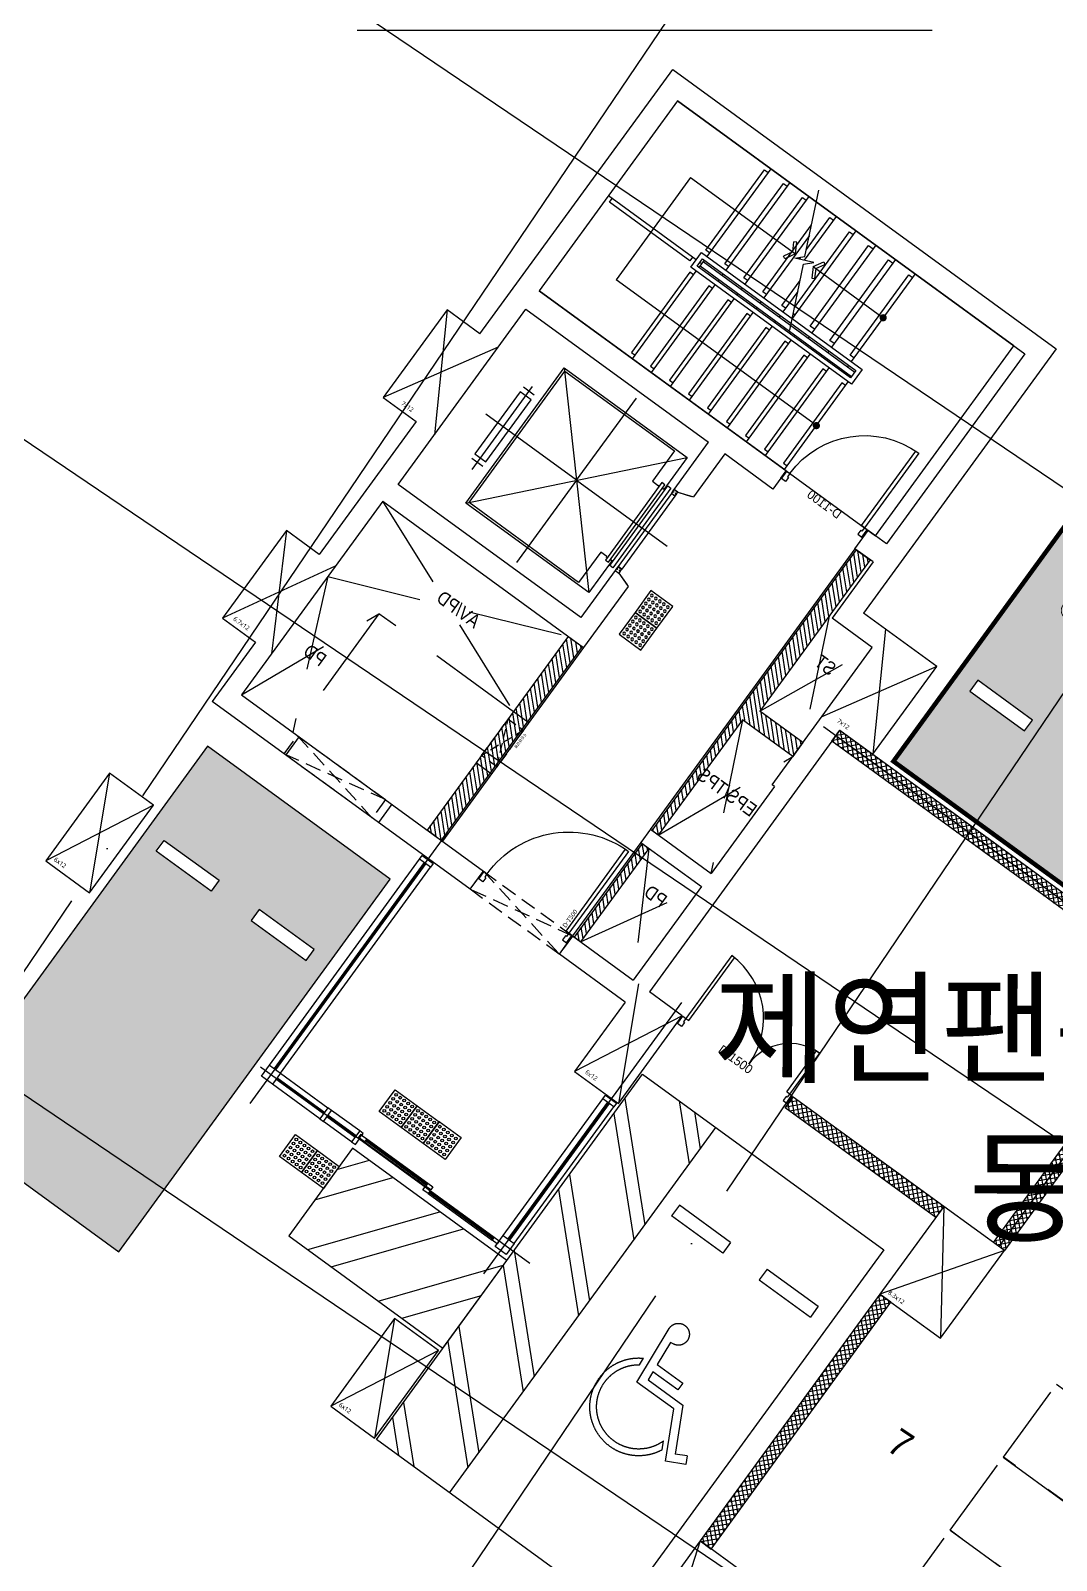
# Model space of a CAD drawing. Header units: millimetres. Extents: x -21000 to 567700, y 435000 to 850800.
# Drawn here: x 126322 to 137669, y 661286 to 678209 of the extents above; entities that cross this region are included whole.
import ezdxf
from ezdxf.enums import TextEntityAlignment as Align
from ezdxf.xclip import XClip

# ---------------------------------------------------------------- set-up
doc = ezdxf.new("R2010")
doc.units = ezdxf.units.MM
doc.header["$LTSCALE"] = 700
doc.header["$XCLIPFRAME"] = 2
for name, pattern in [('AB_Pbase$0$CEN', [62, 60, -1, 0, -1]), ('AB_Pbase$0$HID', [2.3, 1.5, -0.8]), ('AB_Pbase$0$주차장기둥$0$CEN', [62, 60, -1, 0, -1]), ('AB_Pbase$0$지하1층 동골조$0$$3$12$0$HIDDEN', [0.375, 0.25, -0.125]), ('HIDDEN', [9.525, 6.35, -3.175])]:
    doc.linetypes.add(name, pattern=pattern)
doc.layers.get('0').update_dxf_attribs({"color": 2})
doc.layers.get('Defpoints').update_dxf_attribs({"color": 171})
for name, color, linetype in [('AB_Pbase$0$AA-XXXX-CNTL', 1, 'Continuous'), ('AB_Pbase$0$CEN', 1, 'AB_Pbase$0$CEN'), ('AB_Pbase$0$ELE4', 4, 'Continuous'), ('AB_Pbase$0$ELE6', 6, 'Continuous'), ('AB_Pbase$0$ELE8', 8, 'Continuous'), ('AB_Pbase$0$ELE9', 9, 'Continuous'), ('AB_Pbase$0$elev', 6, 'Continuous'), ('AB_Pbase$0$FIN', 6, 'Continuous'), ('AB_Pbase$0$HAT', 8, 'Continuous'), ('AB_Pbase$0$HAT-BR', 5, 'Continuous'), ('AB_Pbase$0$LEAD', 7, 'Continuous'), ('AB_Pbase$0$void', 1, 'AB_Pbase$0$HID'), ('AB_Pbase$0$WAL', 3, 'Continuous'), ('AB_Pbase$0$WID', 4, 'Continuous'), ('AB_Pbase$0$WIN', 4, 'Continuous'), ('AB_Pbase$0$WIN1', 1, 'Continuous'), ('AB_Pbase$0$경량벽체 세대창고', 4, 'HIDDEN'), ('AB_Pbase$0$경량벽체 세대창고 모듈', 4, 'HIDDEN'), ('AB_Pbase$0$점자블럭', 5, 'Continuous'), ('AB_Pbase$0$주차-sol', 254, 'Continuous'), ('AB_Pbase$0$주차-여행', 221, 'Continuous'), ('AB_Pbase$0$주차-장애인', 8, 'Continuous'), ('AB_Pbase$0$주차-확장', 7, 'Continuous'), ('AB_Pbase$0$주차장기둥$0$CEN_P', 244, 'AB_Pbase$0$주차장기둥$0$CEN'), ('AB_Pbase$0$지하1층 동골조$0$$3$ELE6', 6, 'Continuous'), ('TEX', 3, 'Continuous')]:
    doc.layers.add(name, color=color, linetype=linetype)
doc.layers.add('AB_Pbase$0$CON-103-B2F$0$DEFPOINT', color=247, linetype='Continuous', plot=False)
doc.layers.add('AB_Pbase$0$Defponts', color=161, linetype='Continuous', plot=False)
doc.styles.add('AB_Pbase$0$CON-103-B2F$0$맑은고딕', font='malgun.ttf')
doc.styles.add('AB_Pbase$0$돋움', font='')
doc.styles.add('AB_Pbase$0$맑은 고딕', font='')
doc.styles.get('AB_Pbase$0$돋움').set_extended_font_data('Dotum')
doc.styles.get('AB_Pbase$0$맑은 고딕').set_extended_font_data('Dotum')

# ---------------------------------------------------------------- blocks, each defined once
blk = doc.blocks.new('동번호0611')
at = {"layer": 'TEX', "color": 1, "ltscale": 600}
blk.add_line((47766, -32787), (41405, -32787), dxfattribs=at)
blk = doc.blocks.new('AB_Pbase$0$Door_s_1300', base_point=(595997, -11083))
at = {"layer": 'AB_Pbase$0$Defponts'}
for p, q in [((595987, -11083), (595987, -10983)), ((597207, -11083), (597207, -10983))]:
    blk.add_line(p, q, dxfattribs=at)
at = {"layer": 'AB_Pbase$0$WIN'}
for points in [[(596037, -10983), (596077, -10983), (596077, -9863), (596037, -9863)], [(596052, -11028), (596052, -11083), (595997, -11083), (595997, -10983), (596037, -10983), (596037, -11028)], [(597142, -11028), (597142, -11083), (597197, -11083), (597197, -10983), (597157, -10983), (597157, -11028)]]:
    blk.add_lwpolyline(points, close=True, dxfattribs=at)
at = {"layer": 'AB_Pbase$0$WIN1'}
blk.add_arc((596037, -10983), 1120, 0, 90, dxfattribs=at)
at = {"layer": 'AB_Pbase$0$Defponts', "style": 'AB_Pbase$0$돋움'}
blk.add_text('D-1200', height=50, rotation=90, dxfattribs=at).set_placement((596124, -10844), align=Align.MIDDLE)
blk = doc.blocks.new('AB_Pbase$0$Door_s_1500')
at = {"layer": 'AB_Pbase$0$Defponts'}
for p, q in [((-10, 100), (-10, 0)), ((1510, 100), (1510, 0))]:
    blk.add_line(p, q, dxfattribs=at)
at = {"layer": 'AB_Pbase$0$WIN'}
for points in [[(40, 100), (80, 100), (80, 960), (40, 960)], [(1460, 100), (1420, 100), (1420, 660), (1460, 660)], [(55, 55), (55, 0), (0, 0), (0, 100), (40, 100), (40, 55)], [(1445, 55), (1445, 0), (1500, 0), (1500, 100), (1460, 100), (1460, 55)]]:
    blk.add_lwpolyline(points, close=True, dxfattribs=at)
at = {"layer": 'AB_Pbase$0$WIN1'}
for centre, radius, start, end in [((40, 100), 860, 360, 90), ((1460, 100), 560, 90, 180)]:
    blk.add_arc(centre, radius, start, end, dxfattribs=at)
at = {"layer": 'AB_Pbase$0$Defponts', "style": 'AB_Pbase$0$돋움'}
blk.add_text('D-1500', height=100, rotation=360, dxfattribs=at).set_placement((752, 58), align=Align.MIDDLE)
blk = doc.blocks.new('AB_Pbase$0$CON-103-B2F')
for p, q in [((-250, 250), (5000, 250)), ((-250, -3370), (-250, 250)), ((5000, 250), (5000, -3370)), ((0, 0), (4750, 0)), ((4750, 0), (4750, -2600)), ((0, 0), (0, -2600)), ((3380, -2600), (0, -2600)), ((3380, -2600), (3380, -2850)), ((4750, -2600), (4500, -2600)), ((4500, -2850), (4500, -2600)), ((0, -5250), (0, -2850)), ((0, -2850), (2500, -2850)), ((2500, -3495), (2500, -2850)), ((3380, -2850), (2720, -2850)), ((2720, -2850), (2720, -3438)), ((4750, -2850), (4500, -2850)), ((4750, -2850), (4750, -3620)), ((5300, -3370), (5000, -3370)), ((2500, -3495), (2550, -3495)), ((2550, -3495), (2720, -3438)), ((5300, -3620), (4750, -3620)), ((5300, -5500), (5300, -3620)), ((-250, -4570), (-250, -6390)), ((2500, -4605), (2500, -5250)), ((2500, -4605), (2550, -4605)), ((2550, -4605), (2720, -4662)), ((2720, -4662), (2720, -5500)), ((5550, -4570), (5550, -8150)), ((2500, -5250), (0, -5250)), ((-30, -5500), (2720, -5500)), ((-30, -5500), (-30, -8150)), ((5330, -5500), (5300, -5500)), ((5330, -5500), (5330, -6690)), ((4500, -6690), (5330, -6690)), ((4500, -6690), (4500, -6870)), ((4500, -6870), (5330, -6870)), ((5330, -6870), (5330, -8150)), ((-250, -7590), (-250, -8400)), ((-30, -8150), (3280, -8150)), ((3280, -8400), (3280, -8150)), ((4500, -8150), (5330, -8150)), ((4500, -8400), (4500, -8150)), ((3280, -8400), (-250, -8400)), ((5400, -8400), (4500, -8400))]:
    blk.add_line(p, q)
for points in [[(-250, -3370), (-700, -3370), (-700, -4570)], [(5550, -4570), (6000, -4570), (6000, -3370), (5300, -3370)], [(-700, -4570), (-250, -4570)], [(-250, -6390), (-700, -6390), (-700, -7590), (-250, -7590)], [(5400, -9350), (6000, -9350), (6000, -8150), (5550, -8150)], [(9580, -9350), (10410, -9350), (10410, -8150), (9580, -8150), (9580, -9350)], [(5400, -8400), (5400, -9350)], [(-700, -10910), (-100, -10910), (-100, -9710), (-700, -9710), (-700, -10910)], [(5400, -13930), (6000, -13930), (6000, -12730), (5400, -12730), (5400, -13930)], [(9580, -14560), (10180, -14560), (10180, -12730), (9580, -12730), (9580, -14560)]]:
    blk.add_lwpolyline(points)
at = {"layer": 'AB_Pbase$0$CON-103-B2F$0$DEFPOINT', "color": 190}
for p, q in [((-700, -3370), (0, -4570)), ((0, -3370), (-700, -4570)), ((5300, -3370), (6000, -4570)), ((6000, -3370), (5300, -4570)), ((-700, -6390), (-30, -7590)), ((-30, -6390), (-700, -7590)), ((755, -8150), (755, -8400)), ((2025, -8150), (2025, -8400)), ((5400, -8150), (6000, -9350)), ((6000, -8150), (5400, -9350)), ((9580, -8150), (10410, -9350)), ((10410, -8150), (9580, -9350)), ((-700, -9710), (-100, -10910)), ((-100, -9710), (-700, -10910)), ((5400, -12730), (6000, -13930)), ((6000, -12730), (5400, -13930)), ((9580, -12730), (10180, -14560))]:
    blk.add_line(p, q, dxfattribs=at)
at = {"layer": 'AB_Pbase$0$CON-103-B2F$0$DEFPOINT', "color": 6, "style": 'AB_Pbase$0$CON-103-B2F$0$맑은고딕'}
for s, p in [('7x12', (-499, -4518)), ('7x12', (5465, -4518)), ('6.7x12', (-599, -7538)), ('6x12', (5501, -9298)), ('8.3x12', (9645, -9298)), ('6x12', (-635, -10858)), ('6x12', (5465, -13878))]:
    blk.add_text(s, height=50, rotation=360, dxfattribs=at).set_placement(p)
blk = doc.blocks.new('AB_Pbase$0$CON-103-B1F')
blk.add_blockref('AB_Pbase$0$CON-103-B2F', (0, 0))
blk = doc.blocks.new('AB_Pbase$0$지하1층 동골조')
at = {"layer": 'AB_Pbase$0$지하1층 동골조$0$$3$ELE6', "color": 6, "linetype": 'AB_Pbase$0$지하1층 동골조$0$$3$12$0$HIDDEN'}
for points in [[(-17670, 30444), (-16698, 29737), (-16846, 29535), (-17817, 30242), (-17670, 30444), (-16846, 29535)], [(-16698, 29737), (-17817, 30242)], [(-15614, 28947), (-14628, 28228), (-14775, 28026), (-15761, 28745), (-15614, 28947), (-14775, 28026)], [(-14628, 28228), (-15761, 28745)]]:
    blk.add_lwpolyline(points, dxfattribs=at)
at = {"rotation": 323.9291612825221}
blk.add_blockref('AB_Pbase$0$CON-103-B1F', (-13466, 37466), dxfattribs=at)
blk = doc.blocks.new('AB_Pbase$0$점자블럭')
at = {"layer": 'AB_Pbase$0$점자블럭', "extrusion": (0, 0, -1)}
blk.add_lwpolyline([(0, 0), (300, 0), (300, 300), (0, 300)], close=True, dxfattribs=at)
at = {"layer": 'AB_Pbase$0$점자블럭', "color": 250}
for centre in [(-260, 260), (-260, 205), (-205, 260), (-205, 205), (-150, 260), (-150, 205), (-95, 260), (-95, 205), (-40, 260), (-40, 205), (-260, 150), (-260, 95), (-260, 40), (-205, 150), (-205, 95), (-205, 40), (-150, 150), (-150, 95), (-150, 40), (-95, 150), (-95, 95), (-95, 40), (-40, 150), (-40, 95), (-40, 40)]:
    blk.add_circle(centre, 15, dxfattribs=at)
blk = doc.blocks.new('AB_Pbase$0$주출입구현관문(103동 지하)')
at = {"layer": 'AB_Pbase$0$CEN'}
for p, q in [((-866, -5784), (-3055, -8788)), ((1720, -7668), (-469, -10672)), ((-2938, -8382), (42, -10552))]:
    blk.add_line(p, q, dxfattribs=at)
at = {"layer": 'AB_Pbase$0$Defponts'}
blk.add_line((-1021, -6123), (-1142, -6035), dxfattribs=at)
at = {"layer": 'AB_Pbase$0$ELE9'}
for p, q in [((-2716, -8451), (-1056, -6171)), ((-2716, -8451), (-2191, -8833)), ((-2279, -8955), (-2805, -8572)), ((-251, -10247), (850, -8735)), ((-1839, -9090), (-2151, -8863)), ((-130, -10335), (971, -8823)), ((-1928, -9211), (-2239, -8984)), ((-1785, -9210), (-1110, -9701)), ((-1761, -9177), (-1086, -9669)), ((-1083, -9783), (-375, -10298)), ((-1059, -9751), (-352, -10266))]:
    blk.add_line(p, q, dxfattribs=at)
blk.add_lwpolyline([(-2838, -8362), (-2716, -8451), (-2805, -8572), (-2926, -8484), (-1177, -6083)], dxfattribs=at)
at = {"layer": 'AB_Pbase$0$WIN'}
for p, q in [((-1125, -6121), (-2785, -8401)), ((-1109, -6133), (-2769, -8413)), ((-2241, -8902), (-2766, -8519)), ((-2229, -8886), (-2755, -8503)), ((902, -8773), (-199, -10285)), ((919, -8785), (-182, -10297)), ((-2201, -8932), (-1889, -9158)), ((-2189, -8915), (-1878, -9142)), ((-1102, -9690), (-1776, -9199)), ((-1095, -9680), (-1769, -9189)), ((-1094, -9680), (-1105, -9695)), ((-1064, -9757), (-1075, -9773)), ((-367, -10287), (-1074, -9772)), ((-360, -10277), (-1067, -9762)), ((-357, -10273), (-368, -10288))]:
    blk.add_line(p, q, dxfattribs=at)
for points in [[(-1177, -6083), (-1148, -6043), (-1027, -6131), (-1056, -6171)], [(850, -8735), (879, -8695), (1001, -8783), (971, -8823)], [(-2151, -8863), (-2191, -8833), (-2279, -8955), (-2239, -8984)], [(-1840, -9176), (-1852, -9167), (-1823, -9126), (-1811, -9135), (-1799, -9119), (-1839, -9090), (-1928, -9211), (-1887, -9240)], [(-1086, -9669), (-1030, -9710), (-1053, -9743), (-1110, -9701)], [(-352, -10266), (-295, -10307), (-319, -10339), (-375, -10298)], [(-251, -10247), (-130, -10335), (-218, -10456), (-339, -10368)]]:
    blk.add_lwpolyline(points, close=True, dxfattribs=at)
for points in [[(-1761, -9177), (-1785, -9210), (-1841, -9169), (-1818, -9136), (-1761, -9177)], [(-1059, -9751), (-1083, -9783), (-1139, -9742), (-1116, -9710), (-1059, -9751)]]:
    blk.add_lwpolyline(points, dxfattribs=at)
at = {"layer": 'AB_Pbase$0$점자블럭', "rotation": 323.9291612685224}
for p in [(-1380, -9053), (-1137, -9230), (-2483, -9549), (-895, -9406), (-2241, -9725)]:
    blk.add_blockref('AB_Pbase$0$점자블럭', p, dxfattribs=at)
blk = doc.blocks.new('AB_Pbase$0$세대창고')
at = {"layer": 'AB_Pbase$0$경량벽체 세대창고', "ltscale": 0.2}
blk.add_lwpolyline([(-290837, 78445), (-291837, 78445), (-291837, 79945), (-290837, 79945)], close=True, dxfattribs=at)
blk = doc.blocks.new('AB_Pbase$0$0228_REV.')
at = {"layer": 'AB_Pbase$0$경량벽체 세대창고 모듈', "rotation": 233.9291612894305}
for p in [(105790, 366620), (105201, 365811), (104612, 365003)]:
    blk.add_blockref('AB_Pbase$0$세대창고', p, dxfattribs=at)
at = {"layer": 'AB_Pbase$0$Defponts', "style": 'AB_Pbase$0$돋움'}
blk.add_text('7', height=300, rotation=325.9067, dxfattribs=at).set_placement((339127, 555601))
blk = doc.blocks.new('AB_Pbase$0$주차장기둥$0$cen 1bl 지하')
at = {"layer": 'AB_Pbase$0$주차장기둥$0$CEN_P', "color": 5}
for p, q in [((94810, -16669), (105360, 102207)), ((102580, -17359), (113129, 101517)), ((-5869, 44399), (138277, 31607)), ((-6400, 38422), (137747, 25630)), ((-6930, 32446), (137217, 19654))]:
    blk.add_line(p, q, dxfattribs=at)
blk = doc.blocks.new('AB_Pbase$0$주차장기둥')
at = {"rotation": 1.99999810188403}
blk.add_blockref('AB_Pbase$0$주차장기둥$0$cen 1bl 지하', (-253926, 27514), dxfattribs=at)
blk = doc.blocks.new('AB_Pbase$0$볼팅점검구8X12')
at = {"layer": 'AB_Pbase$0$WIN1', "color": 1, "linetype": 'AB_Pbase$0$HID', "ltscale": 0.1}
for p, q in [((0, 0), (-500, -210)), ((-500, 0), (0, -210))]:
    blk.add_line(p, q, dxfattribs=at)
blk.add_lwpolyline([(-500, -210), (0, -210), (0, 0), (-500, 0)], close=True, dxfattribs=at)
at = {"layer": 'Defpoints'}
for p, q in [((-600, 0), (-600, -210)), ((100, 0), (100, -210))]:
    blk.add_line(p, q, dxfattribs=at)
at = {"layer": 'Defpoints', "style": 'AB_Pbase$0$맑은 고딕'}
blk.add_text('볼팅점검구', height=30, rotation=0, dxfattribs=at).set_placement((-116, 41), align=Align.MIDDLE_CENTER)
blk = doc.blocks.new('AB_Pbase$0$실명')
at = {"layer": 'AB_Pbase$0$Defponts', "style": 'AB_Pbase$0$돋움'}
for s, p in [('제연팬룸', (154890, -164175)), ('동전기실', (157707, -165933))]:
    blk.add_text(s, height=1000, rotation=359.9315, dxfattribs=at).set_placement(p)
blk = doc.blocks.new('AB_Pbase$0$AB_Pbase-C1BCB056C')
at = {"layer": 'AB_Pbase$0$주차-여행'}
h = blk.add_hatch(color=170, dxfattribs=at)
h.dxf.hatch_style = 1
edge = h.paths.add_edge_path()
edge.add_line((105, 5), (1405, 5))
edge.add_arc((1405, 105), 100, 270, 360)
edge.add_line((1505, 105), (1505, 1405))
edge.add_arc((1405, 1405), 100, 0, 90)
edge.add_line((1405, 1505), (105, 1505))
edge.add_arc((105, 1405), 100, 90, 180)
edge.add_line((5, 1405), (5, 105))
edge.add_arc((105, 105), 100, 180, 270)
h = blk.add_hatch(color=255, dxfattribs=at)
h.dxf.hatch_style = 1
h.paths.add_polyline_path([(465, 1094), (465, 1180, 0.714286), (325, 1180), (325, 1094, 0.219224), (185, 965), (355, 965), (355, 875), (435, 875), (435, 965), (605, 965, 0.219224)])
h.paths.add_polyline_path([(445, 1295, 1), (345, 1295, 1)])
h.paths.add_polyline_path([(905, 1187), (905, 887, 1), (925, 887), (925, 1187, -1), (970, 1187), (970, 1167, 1), (990, 1167), (990, 1187, 1)])
h.paths.add_polyline_path([(1323, 1301, 1), (1233, 1301, 1)])
h.paths.add_polyline_path([(1326, 1193, 0.878579), (1252, 1222), (1178, 1090), (1094, 1086, 0.258599), (1086, 1081), (994, 920, 0.979199), (1041, 893), (1120, 1020), (1258, 1020, 0.342105), (1287, 1042)])
h.paths.add_polyline_path([(1288, 1000), (1138, 1000, 1), (1138, 975), (1288, 975, 1)], flags=17)
h.paths.add_polyline_path([(437, 598, 1), (527, 598, 1)])
h.paths.add_polyline_path([(528, 486, 0.88788), (453, 517), (433, 482, 0.415611), (332, 466), (259, 343, 0.192889), (258, 335, 0.480795), (267, 323), (285, 323), (285, 186, 1), (340, 186), (340, 323), (460, 323, 0.335846), (488, 345)])
h.paths.add_polyline_path([(516, 297), (366, 297, 1), (366, 272), (516, 272, 1)], flags=17)
h.paths.add_polyline_path([(1053, 529, 1), (1002, 529, 1)])
h.paths.add_polyline_path([(1071, 480, 1.194973), (1032, 437)])
h.paths.add_polyline_path([(1196, 466, 0.70337), (1123, 516), (1027, 409, 1), (1064, 375), (1111, 428, -1), (1122, 418), (1063, 351, 0.482877), (1064, 343), (1073, 339, -0.332101), (1075, 333), (1040, 174), (1231, 174), (1185, 381, -0.096684), (1185, 402)])
h.paths.add_polyline_path([(1194, 582, 1), (1104, 582, 1)])
at = {"layer": 'AB_Pbase$0$주차-여행', "color": 255}
for p, q in [((905, 887), (905, 1187)), ((925, 887), (925, 1187)), ((970, 1167), (970, 1187)), ((990, 1167), (990, 1187)), ((1178, 1090), (1252, 1222)), ((1287, 1042), (1326, 1193)), ((325, 1180), (325, 1094)), ((465, 1180), (465, 1094)), ((994, 920), (1086, 1081)), ((1041, 893), (1120, 1020)), ((1094, 1086), (1178, 1090)), ((1120, 1020), (1258, 1020)), ((355, 965), (185, 965)), ((355, 965), (355, 875)), ((435, 875), (355, 875)), ((605, 965), (435, 965)), ((435, 965), (435, 875)), ((1138, 1000), (1288, 1000)), ((1138, 975), (1288, 975)), ((433, 482), (453, 517)), ((1123, 516), (1027, 409)), ((259, 343), (332, 466)), ((528, 486), (488, 345)), ((1071, 480), (1032, 437)), ((1122, 418), (1063, 351)), ((1111, 428), (1064, 375)), ((1073, 339), (1064, 343)), ((1185, 402), (1196, 466)), ((1185, 381), (1231, 174)), ((257, 333), (257, 338)), ((267, 323), (285, 323)), ((285, 323), (285, 186)), ((340, 323), (460, 323)), ((340, 323), (340, 186)), ((366, 297), (516, 297)), ((366, 272), (516, 272)), ((1075, 333), (1040, 174)), ((1231, 174), (1040, 174))]:
    blk.add_line(p, q, dxfattribs=at)
at = {"layer": 'AB_Pbase$0$주차-여행', "color": 255, "const_width": 10}
for points in [[(105, 5), (1405, 5, 0.414214), (1505, 105), (1505, 1405, 0.414214), (1405, 1505), (105, 1505, 0.414214), (5, 1405), (5, 105, 0.414214)], [(145, 805), (645, 805, 0.414214), (695, 855), (695, 1355, 0.414214), (645, 1405), (145, 1405, 0.414214), (95, 1355), (95, 855, 0.414214)], [(865, 805), (1365, 805, 0.414214), (1415, 855), (1415, 1355, 0.414214), (1365, 1405), (865, 1405, 0.414214), (815, 1355), (815, 855, 0.414214)], [(145, 105), (645, 105, 0.414214), (695, 155), (695, 655, 0.414214), (645, 705), (145, 705, 0.414214), (95, 655), (95, 155, 0.414214)], [(865, 105), (1365, 105, 0.414214), (1415, 155), (1415, 655, 0.414214), (1365, 705), (865, 705, 0.414214), (815, 655), (815, 155, 0.414214)]]:
    blk.add_lwpolyline(points, format="xyb", close=True, dxfattribs=at)
at = {"layer": 'AB_Pbase$0$주차-여행', "color": 255}
for centre, radius in [((395, 1295), 50), ((1278, 1301), 45), ((482, 598), 45), ((1028, 529), 25.7), ((1149, 582), 45)]:
    blk.add_circle(centre, radius, dxfattribs=at)
for centre, radius, start, end in [((395, 1156), 74, 18.9246, 161.0754), ((948, 1187), 42.5, 0, 180), ((948, 1187), 22.5, 0, 180), ((1287, 1203), 40, 345.5444, 150.7519), ((395, 877), 227, 107.9202, 157.3801), ((395, 877), 227, 22.6199, 72.0798), ((980, 1167), 10, 180, 0), ((1094, 1076), 10, 92.4323, 150.4282), ((1258, 1050), 30, 270, 345.5444), ((915, 887), 10, 180, 0), ((1018, 907), 27, 150.4282, 328.0196), ((1138, 987), 12.5, 90, 270), ((1288, 987), 12.5, 270, 90), ((489, 497), 41, 344.2578, 150.6627), ((1151, 478), 46.8, 345.409, 125.8947), ((267, 338), 10, 149.0416, 180), ((391, 424), 72.3, 54.3449, 144.618), ((460, 353), 30, 270, 344.2578), ((1048, 462), 29, 37.898, 238.2024), ((1046, 392), 25, 138.0502, 318.0502), ((1066, 348), 5, 138.0502, 241.1496), ((1070, 334), 5, 347.664, 61.1496), ((1117, 423), 7.5, 318.0502, 138.0502), ((1239, 393), 55, 170.2464, 192.336), ((267, 333), 10, 180, 270), ((312, 186), 27.5, 180, 0), ((366, 284), 12.5, 90, 270), ((516, 284), 12.5, 270, 90)]:
    blk.add_arc(centre, radius, start, end, dxfattribs=at)
blk = doc.blocks.new('AB_Pbase$0$AB_Pbase-여행주차_')
at = {"layer": 'AB_Pbase$0$주차-sol'}
h = blk.add_hatch(color=252, dxfattribs=at)
h.paths.add_polyline_path([(54378012, -70102334), (54378012, -70097234), (54375512, -70097234), (54375512, -70102334)])
h.paths.add_polyline_path([(54377037, -70098359), (54377037, -70098509), (54377787, -70098509), (54377787, -70098359)], flags=16)
h.paths.add_polyline_path([(54376487, -70098359), (54376487, -70098509), (54375737, -70098509), (54375737, -70098359)], flags=16)
at = {"layer": 'AB_Pbase$0$주차-여행', "const_width": 50}
blk.add_lwpolyline([(54378012, -70102334), (54378012, -70097234), (54375512, -70097234), (54375512, -70102334)], close=True, dxfattribs=at)
at = {"layer": 'AB_Pbase$0$주차-여행', "color": 5, "ltscale": 600}
for points in [[(54376487, -70098359), (54376487, -70098509), (54375737, -70098509), (54375737, -70098359)], [(54377037, -70098359), (54377037, -70098509), (54377787, -70098509), (54377787, -70098359)]]:
    blk.add_lwpolyline(points, close=True, dxfattribs=at)
at = {"layer": 'AB_Pbase$0$주차-여행', "xscale": 1.000000000002362, "yscale": 1.000000000002362, "zscale": 1.000000000002362}
blk.add_blockref('AB_Pbase$0$AB_Pbase-C1BCB056C', (54376007, -70101139), dxfattribs=at)
blk = doc.blocks.new('AB_Pbase$0$주차확장')
at = {"layer": 'AB_Pbase$0$주차-sol'}
h = blk.add_hatch(color=252, dxfattribs=at)
h.paths.add_polyline_path([(1525, -3825), (2275, -3825), (2275, -3975), (1525, -3975)], flags=16)
edge = h.paths.add_edge_path()
edge.add_line((0, -5100), (2500, -5100))
edge.add_line((2500, -5100), (2500, 0))
edge.add_line((2500, 0), (0, 0))
edge.add_line((0, 0), (0, -5100))
h.paths.add_polyline_path([(225, -3975), (225, -3825), (975, -3825), (975, -3975)])
at = {"layer": 'AB_Pbase$0$주차-확장'}
blk.add_lwpolyline([(0, 0), (0, -5100), (2500, -5100), (2500, 0)], close=True, dxfattribs=at)
at = {"layer": 'AB_Pbase$0$주차-확장', "ltscale": 600}
for points in [[(975, -3975), (975, -3825), (225, -3825), (225, -3975)], [(1525, -3975), (1525, -3825), (2275, -3825), (2275, -3975)]]:
    blk.add_lwpolyline(points, close=True, dxfattribs=at)
blk = doc.blocks.new('AB_Pbase$0$C2FA95CCC')
at = {"layer": 'AB_Pbase$0$주차-장애인'}
for p, q in [((2592, 5000), (2300, 4708)), ((2800, 5000), (2300, 4500)), ((3300, 4668), (2300, 3668)), ((3300, 4460), (2300, 3460)), ((3300, 3628), (2300, 2628)), ((3300, 3421), (2300, 2421)), ((1347, 2209), (1407, 2898)), ((1272, 2788), (1303, 2785)), ((1303, 2785), (1278, 2500)), ((3300, 2589), (2300, 1589)), ((1278, 2500), (930, 2500)), ((930, 2500), (930, 2407)), ((930, 2407), (1270, 2407)), ((1270, 2407), (1261, 2303)), ((1435, 2381), (1442, 2466)), ((3300, 2381), (2300, 1381)), ((785, 2303), (536, 1815)), ((577, 1689), (842, 2209)), ((1261, 2303), (785, 2303)), ((842, 2209), (1347, 2209)), ((415, 1877), (373, 1793)), ((415, 1877), (536, 1815)), ((373, 1793), (577, 1689)), ((679, 1768), (725, 1857)), ((3300, 1549), (2300, 549)), ((3300, 1341), (2300, 341)), ((3300, 509), (2791, 0)), ((3300, 301), (2999, 0))]:
    blk.add_line(p, q, dxfattribs=at)
at = {"layer": 'AB_Pbase$0$주차-장애인', "color": 6}
for p, q in [((2300, 0), (2300, 5000)), ((918, 4069), (218, 4069)), ((218, 4069), (218, 3922)), ((918, 4069), (918, 3922)), ((1418, 4069), (2118, 4069)), ((1418, 4069), (1418, 3922)), ((2118, 4069), (2118, 3922)), ((918, 3922), (218, 3922)), ((1418, 3922), (2118, 3922))]:
    blk.add_line(p, q, dxfattribs=at)
blk.add_lwpolyline([(3300, 0), (3300, 0), (3300, 5000), (0, 5000), (0, 0), (3300, 0)], dxfattribs=at)
at = {"layer": 'AB_Pbase$0$주차-장애인'}
for centre, radius, start, end in [((1286, 2908), 121, 355, 265), ((1168, 2000), 541, 205.4276, 59.4924), ((1168, 2000), 466, 197.9259, 55)]:
    blk.add_arc(centre, radius, start, end, dxfattribs=at)
blk = doc.blocks.new('AB_Pbase$0$pppaaa_1_1')
at = {"layer": 'AB_Pbase$0$주차-여행', "rotation": 143.9291746995895}
blk.add_blockref('AB_Pbase$0$AB_Pbase-여행주차_', (2816868, -88005703), dxfattribs=at)
at = {"layer": 'AB_Pbase$0$주차-장애인', "ltscale": 600, "xscale": -1, "rotation": 323.9286434326011}
blk.add_blockref('AB_Pbase$0$C2FA95CCC', (132815, 660680), dxfattribs=at)
at = {"layer": 'AB_Pbase$0$주차-확장', "extrusion": (0, 0, -1), "xscale": -1, "zscale": -1, "rotation": 216.07137343608}
blk.add_blockref('AB_Pbase$0$주차확장', (-127298, 664699), dxfattribs=at)
blk = doc.blocks.new('AB_Pbase$0$arrow1')
for p, q in [((0, 0), (0.286, 0.501)), ((0, 0), (0.286, -0.501)), ((0.165, 0), (0.41, 0.429)), ((0.165, 0), (0.41, -0.429)), ((0.286, 0.501), (0.41, 0.43)), ((0.286, -0.501), (0.41, -0.43))]:
    blk.add_line(p, q)
blk = doc.blocks.new('AB_Pbase$0$stair-지하1층')
at = {"layer": 'AB_Pbase$0$ELE4'}
for p, q in [((-3355, 2600), (-3355, 1400)), ((-3095, 2600), (-3095, 1400)), ((-2835, 2600), (-2835, 1400)), ((-2575, 2600), (-2575, 1400)), ((-2315, 2600), (-2315, 1400)), ((-2055, 2600), (-2055, 1400)), ((-1795, 2600), (-1795, 1400)), ((-1535, 2600), (-1535, 1400)), ((-1275, 2600), (-1275, 1400)), ((-1275, 1330), (-3350, 1330)), ((-1275, 1270), (-3350, 1270)), ((-3250, 1250), (-3250, 1270)), ((-3250, 0), (-3250, 1200)), ((-3095, 1350), (-3095, 1330)), ((-2980, 1250), (-2980, 1270)), ((-2980, 0), (-2980, 1200)), ((-2835, 1350), (-2835, 1330)), ((-2710, 1250), (-2710, 1270)), ((-2710, 0), (-2710, 1200)), ((-2575, 1350), (-2575, 1330)), ((-2440, 0), (-2440, 1200)), ((-2315, 1350), (-2315, 1330)), ((-2315, 1250), (-2315, 1270)), ((-2315, 920), (-2315, 1200)), ((-2055, 1350), (-2055, 1330)), ((-2055, 1250), (-2055, 1270)), ((-2055, 347), (-2055, 1200)), ((-1795, 1350), (-1795, 1330)), ((-1795, 1250), (-1795, 1270)), ((-1795, 0), (-1795, 1200)), ((-1535, 1350), (-1535, 1330)), ((-1535, 1250), (-1535, 1270)), ((-1535, 0), (-1535, 1200)), ((-1275, 1250), (-1275, 1350)), ((-1275, 1300), (-1250, 1300)), ((-1275, 0), (-1275, 1200)), ((-1200, 1300), (0, 1300)), ((-2170, 0), (-2170, 600))]:
    blk.add_line(p, q, dxfattribs=at)
at = {"layer": 'AB_Pbase$0$ELE6'}
for points in [[(-3355, 1450), (-3305, 1450), (-3305, 2550), (-3355, 2550)], [(-3095, 1450), (-3045, 1450), (-3045, 2550), (-3095, 2550)], [(-2835, 1450), (-2785, 1450), (-2785, 2550), (-2835, 2550)], [(-2575, 1450), (-2525, 1450), (-2525, 2550), (-2575, 2550)], [(-2315, 1450), (-2265, 1450), (-2265, 2550), (-2315, 2550)], [(-2055, 1450), (-2005, 1450), (-2005, 2550), (-2055, 2550)], [(-1795, 1450), (-1745, 1450), (-1745, 2550), (-1795, 2550)], [(-1535, 1450), (-1485, 1450), (-1485, 2550), (-1535, 2550)], [(-1275, 1450), (-1225, 1450), (-1225, 2550), (-1275, 2550)], [(-1150, 1300), (-1150, 1350), (-50, 1350), (-50, 1300)], [(-3250, 1150), (-3200, 1150), (-3200, 50), (-3250, 50)], [(-2980, 1150), (-2920, 1150), (-2920, 50), (-2980, 50)], [(-2710, 1150), (-2650, 1150), (-2650, 50), (-2710, 50)], [(-2440, 1150), (-2419, 1150)], [(-2390, 1085), (-2390, 50), (-2440, 50)], [(-2315, 1150), (-2265, 1150), (-2265, 809)], [(-2055, 1150), (-2005, 1150), (-2005, 236)], [(-1795, 1150), (-1745, 1150), (-1745, 50), (-1795, 50)], [(-1535, 1150), (-1485, 1150), (-1485, 50), (-1535, 50)], [(-1275, 1150), (-1225, 1150), (-1225, 50), (-1275, 50)], [(-2120, 621), (-2120, 594)], [(-2120, 491), (-2120, 50), (-2170, 50)]]:
    blk.add_lwpolyline(points, dxfattribs=at)
for points in [[(-1200, 1200), (-3400, 1200), (-3400, 1400), (-1200, 1400)], [(-1250, 1250), (-3350, 1250), (-3350, 1350), (-1250, 1350)]]:
    blk.add_lwpolyline(points, close=True, dxfattribs=at)
at = {"layer": 'AB_Pbase$0$LEAD'}
for p, q in [((-3355, 2000), (-615, 2000)), ((-615, 600), (-615, 2000)), ((-2290, 600), (-3250, 600)), ((-615, 600), (-2050, 600))]:
    blk.add_line(p, q, dxfattribs=at)
at = {"layer": 'AB_Pbase$0$LEAD', "const_width": 39.5}
for points in [[(-3355, 1980, -1), (-3355, 2020, -1)], [(-3250, 580, -1), (-3250, 620, -1)]]:
    blk.add_lwpolyline(points, format="xyb", close=True, dxfattribs=at)
at = {"layer": 'AB_Pbase$0$LEAD'}
blk.add_lwpolyline([(-2496, 1320), (-2188, 638), (-2268, 558), (-2072, 642), (-2152, 562), (-1844, -120)], dxfattribs=at)
at = {"layer": 'Defpoints'}
blk.add_lwpolyline([(-4600, 2600), (-4600, 0), (0, 0), (0, 2600)], close=True, dxfattribs=at)
at = {"layer": 'AB_Pbase$0$LEAD', "xscale": 225, "yscale": 225, "zscale": 225, "rotation": 180.0000000066403}
blk.add_blockref('AB_Pbase$0$arrow1', (-2290, 600), dxfattribs=at)
at = {"layer": 'AB_Pbase$0$LEAD', "extrusion": (0, 0, -1), "xscale": 225, "yscale": 225, "zscale": -225, "rotation": 179.9999999933595}
blk.add_blockref('AB_Pbase$0$arrow1', (2050, 600), dxfattribs=at)
blk = doc.blocks.new('AB_Pbase$0$장애인주차구획통로_1')
at = {"layer": 'AB_Pbase$0$ELE8'}
h = blk.add_hatch(dxfattribs=at)
h.set_pattern_fill('ANSI32', color=256, scale=80, angle=151)
h.set_pattern_definition([(196, (-28376.9, -694296.5), (210.0357, -732.4814), []), (196, (-28691.1, -694122.35), (210.0357, -732.4814), [])])
edge = h.paths.add_edge_path()
edge.add_line((103183, -29733), (101478, -28490))
edge.add_line((101478, -28490), (100771, -29460))
edge.add_line((100771, -29460), (102477, -30703))
edge.add_line((102477, -30703), (103183, -29733))
at = {"layer": 'AB_Pbase$0$주차-장애인', "color": 6, "elevation": 0}
blk.add_lwpolyline([(103183, -29733), (101478, -28490), (100771, -29460), (102477, -30703), (103183, -29733)], dxfattribs=at)
blk = doc.blocks.new('AB_Pbase$0$ELEV-17-1', base_point=(816431, 396512))
at = {"layer": 'AB_Pbase$0$elev'}
for p, q in [((816431, 398029), (816431, 399270)), ((815506, 397188), (817356, 398870)), ((817356, 397188), (815506, 398870)), ((815901, 399012), (815876, 399012)), ((815901, 398962), (815876, 398962)), ((816931, 399012), (815931, 399012)), ((816931, 398962), (815931, 398962)), ((816431, 398883), (816431, 398923)), ((816961, 399012), (816986, 399012)), ((816961, 398962), (816986, 398962)), ((816431, 398808), (816431, 398848)), ((816431, 398029), (815306, 398029)), ((816431, 398029), (816431, 396788)), ((816431, 398029), (817556, 398029)), ((816981, 397023), (815846, 397023)), ((815946, 396948), (815946, 397098)), ((816916, 397098), (816916, 396948))]:
    blk.add_line(p, q, dxfattribs=at)
for points in [[(815936, 398858), (815946, 398858), (815946, 398870), (815506, 398870), (815506, 397188), (817356, 397188), (817356, 398870), (816916, 398870), (816916, 398858), (816926, 398858), (816916, 398858)], [(815936, 398798), (815946, 398798), (815946, 398713), (815531, 398713), (815531, 397213), (817331, 397213), (817331, 398713), (816916, 398713), (816916, 398798), (816926, 398798)]]:
    blk.add_lwpolyline(points, dxfattribs=at)
for points in [[(815886, 398883), (816976, 398883), (816976, 398923), (815886, 398923)], [(815904, 398965), (815928, 398965), (815928, 399009), (815904, 399009), (815904, 398997), (815901, 398997), (815901, 399012), (815931, 399012), (815931, 398962), (815901, 398962), (815901, 398977), (815904, 398977)], [(816958, 398965), (816934, 398965), (816934, 399009), (816958, 399009), (816958, 398997), (816961, 398997), (816961, 399012), (816931, 399012), (816931, 398962), (816961, 398962), (816961, 398977), (816958, 398977)], [(816966, 398848), (816966, 398808), (815906, 398808), (815906, 398848)], [(816006, 396948), (816006, 397098), (816856, 397098), (816856, 396948)]]:
    blk.add_lwpolyline(points, close=True, dxfattribs=at)
at = {"layer": 'Defpoints'}
for p, q in [((815876, 399012), (815826, 399162)), ((816986, 399012), (817036, 399162)), ((815876, 398962), (815876, 399012)), ((816986, 399012), (816986, 398962))]:
    blk.add_line(p, q, dxfattribs=at)
blk = doc.blocks.new('AB_Pbase$0$Door_s_1100')
at = {"layer": 'AB_Pbase$0$Defponts'}
for p, q in [((-10, 0), (-10, 100)), ((1110, 0), (1110, 100))]:
    blk.add_line(p, q, dxfattribs=at)
at = {"layer": 'AB_Pbase$0$WIN'}
for points in [[(40, 100), (80, 100), (80, 1120), (40, 1120)], [(55, 55), (55, 0), (0, 0), (0, 100), (40, 100), (40, 55)], [(1045, 55), (1045, 0), (1100, 0), (1100, 100), (1060, 100), (1060, 55)]]:
    blk.add_lwpolyline(points, close=True, dxfattribs=at)
at = {"layer": 'AB_Pbase$0$WIN1'}
blk.add_arc((40, 100), 1020, 0, 90, dxfattribs=at)
at = {"layer": 'AB_Pbase$0$Defponts', "style": 'AB_Pbase$0$돋움'}
blk.add_text('D-1100', height=100, dxfattribs=at).set_placement((550, 50), align=Align.MIDDLE)
blk = doc.blocks.new('AB_Pbase$0$CO_101-2-B-B1')
at = {"layer": 'AB_Pbase$0$HAT-BR'}
h = blk.add_hatch(dxfattribs=at)
h.set_pattern_fill('ANSI31', color=256, scale=15)
h.set_pattern_definition([(45, (-266323.98, -71835.91), (-33.6759605, 33.6759605), [])])
h.paths.add_polyline_path([(-2060, 3229), (-2650, 3229), (-2650, 3039), (-1960, 3039), (-1960, 1459), (-1870, 1459), (-1870, 3039), (-1870, 5300), (-2060, 5300)])
h.paths.add_polyline_path([(-50, 0), (40, 0), (40, 0), (140, 0), (140, 2650), (-50, 2650)])
h.paths.add_polyline_path([(-1870, 1279), (-1960, 1279), (-1960, 0), (-1870, 0)])
at = {"layer": 'AB_Pbase$0$FIN'}
for p, q in [((-1850, 5300), (-1850, 1459)), ((-70, 2650), (-70, 0)), ((-1850, 1279), (-1850, 0))]:
    blk.add_line(p, q, dxfattribs=at)
at = {"layer": 'AB_Pbase$0$void'}
for p, q in [((-2060, 3229), (-2650, 4530)), ((-2060, 4530), (-2650, 3229)), ((-1960, 3039), (-2680, 1459)), ((-1960, 1459), (-2650, 3039)), ((2680, 1620), (140, 2650)), ((2680, 2650), (140, 1620)), ((140, 1620), (1980, 1620)), ((1980, 1620), (1980, 0)), ((2680, 0), (1980, 1620)), ((2680, 1620), (1980, 0)), ((-1960, 0), (-2680, 1279)), ((-1960, 1279), (-2680, 0))]:
    blk.add_line(p, q, dxfattribs=at)
at = {"layer": 'AB_Pbase$0$WAL'}
for p, q in [((-2060, 5300), (-2060, 3229)), ((-1870, 5300), (-2060, 5300)), ((-1870, 5300), (-1870, 3039)), ((-2650, 3229), (-2060, 3229)), ((-2650, 3229), (-2650, 3039)), ((-2650, 3039), (-1960, 3039)), ((-1960, 3039), (-1960, 1459)), ((-1870, 3039), (-1870, 1459)), ((-50, 2650), (-50, 0)), ((140, 2650), (-50, 2650)), ((140, 2650), (140, 0)), ((-1960, 1459), (-1870, 1459)), ((-1960, 1279), (-1960, 0)), ((-1870, 1279), (-1960, 1279)), ((-1870, 1279), (-1870, 0)), ((40, 0), (-50, 0)), ((40, 0), (40, 0)), ((40, 0), (140, 0)), ((-1960, 0), (-1870, 0))]:
    blk.add_line(p, q, dxfattribs=at)
at = {"extrusion": (0, 0, -1), "xscale": -0.9999999999999998, "zscale": -0.9999999999999998, "rotation": 270}
blk.add_blockref('AB_Pbase$0$ELEV-17-1', (-2600, 4100), dxfattribs=at)
at = {"extrusion": (0, 0, -1), "xscale": -1.000000000000001, "zscale": -1.000000000000001}
for p in [(300, 3300), (300, 3000)]:
    blk.add_blockref('AB_Pbase$0$점자블럭', p, dxfattribs=at)
at = {"layer": 'AB_Pbase$0$WID', "extrusion": (0, 0, -1), "xscale": -1, "zscale": -1, "rotation": 359.9999999999998}
blk.add_blockref('AB_Pbase$0$Door_s_1100', (1840, 5450), dxfattribs=at)
at = {"layer": 'AB_Pbase$0$Defponts', "style": 'AB_Pbase$0$돋움', "width": 0.9}
for s, p in [('ST', (-2346, 4069)), ('EPS/TPS', (-2295, 2295)), ('AV/PD', (1297, 2181)), ('PD', (-2332, 898)), ('PD', (2283, 833))]:
    blk.add_text(s, height=150, dxfattribs=at).set_placement(p, align=Align.MIDDLE)
blk = doc.blocks.new('AB_Pbase')
at = {"layer": 'AB_Pbase$0$HAT'}
h = blk.add_hatch(dxfattribs=at)
h.set_pattern_fill('NET', color=256, scale=15, angle=100)
h.paths.add_polyline_path([(135273, 670469), (141514, 665924), (141426, 665803), (139114, 667486), (138307, 666379), (140619, 664695), (140531, 664574), (138219, 666258), (137094, 664714), (136973, 664802), (138993, 667575), (135186, 670348)])
h = blk.add_hatch(dxfattribs=at)
h.set_pattern_fill('NET', color=256, scale=15, angle=100)
h.paths.add_polyline_path([(136335, 665081), (134670, 666294), (134758, 666415), (136423, 665203)])
h = blk.add_hatch(dxfattribs=at)
h.set_pattern_fill('NET', color=256, scale=15, angle=100)
h.paths.add_polyline_path([(135717, 664233), (133727, 661501), (133848, 661412), (135838, 664144)])
at = {"layer": 'AB_Pbase$0$AA-XXXX-CNTL'}
for p, q in [((141470, 665863), (135094, 670506)), ((137034, 664758), (139142, 667652))]:
    blk.add_line(p, q, dxfattribs=at)
at = {"layer": 'AB_Pbase$0$WAL'}
for points in [[(135273, 670469), (141514, 665924), (141426, 665803), (139114, 667486), (138307, 666379), (140619, 664695), (140531, 664574), (138219, 666258), (137094, 664714), (136973, 664802), (138993, 667575), (135186, 670348)], [(136335, 665081), (134670, 666294), (134758, 666415), (136423, 665203)], [(135717, 664233), (133727, 661501), (133848, 661412), (135838, 664144)]]:
    blk.add_lwpolyline(points, close=True, dxfattribs=at)
for name, p, rotation in [('AB_Pbase$0$주차장기둥', (231893, 539971), 329.0000000345588), ('AB_Pbase$0$0228_REV.', (-203355, 106916), 359.9999999999992), ('AB_Pbase$0$지하1층 동골조', (146945, 639965), 359.9999999999994), ('AB_Pbase$0$실명', (-21011, 830850), 359.9999999999999), ('AB_Pbase$0$주출입구현관문(103동 지하)', (131801, 675127), 359.9999999999992)]:
    blk.add_blockref(name, p, dxfattribs=dict(rotation=rotation))
ref = blk.add_blockref('AB_Pbase$0$장애인주차구획통로_1', (28406, 694337), dxfattribs=dict(rotation=359.9999999999999))
XClip(ref).set_block_clipping_path([(-28406.3348484063, -694336.9095073047), (465439.3839524707, 145612.4817902463)])
at = {"layer": 'AB_Pbase$0$ELE4', "rotation": 143.9291612702676}
blk.add_blockref('AB_Pbase$0$stair-지하1층', (133479, 677431), dxfattribs=at)
at = {"layer": 'AB_Pbase$0$ELE4', "xscale": -0.9999999999999992, "rotation": 323.9291612685023}
blk.add_blockref('AB_Pbase$0$CO_101-2-B-B1', (130822, 669283), dxfattribs=at)
at = {"layer": 'AB_Pbase$0$WAL'}
ref = blk.add_blockref('AB_Pbase$0$pppaaa_1_1', (0, 0), dxfattribs=dict(at, rotation=359.9999999999999))
XClip(ref).set_block_clipping_path([(-396188.9384898804, 0.0133324571), (493845.7278262604, 839949.4046300659)])
at = {"layer": 'AB_Pbase$0$WAL', "color": 153, "rotation": 323.9291612825526}
blk.add_blockref('AB_Pbase$0$Door_s_1500', (133479, 667224), dxfattribs=at)
at = {"layer": 'AB_Pbase$0$WIN', "xscale": -0.9999999999999921, "rotation": 323.929188939317}
blk.add_blockref('AB_Pbase$0$Door_s_1300', (132250, 668119), dxfattribs=at)
at = {"layer": 'AB_Pbase$0$WIN1', "xscale": -1, "rotation": 233.9291612685136}
blk.add_blockref('AB_Pbase$0$볼팅점검구8X12', (131774, 670470), dxfattribs=at)

msp = doc.modelspace()

# ---------------------------------------------------------------- block references
ref = msp.add_blockref('AB_Pbase', (0, 0))
XClip(ref).set_block_clipping_path([(-0.000000015, 445500.0000000148), (493845.7187941075, 839949.3912975936)])

# ---------------------------------------------------------------- next in the draw order: block references
msp.add_blockref('동번호0611', (88528, 710996))

doc.saveas('drawing.dxf')
